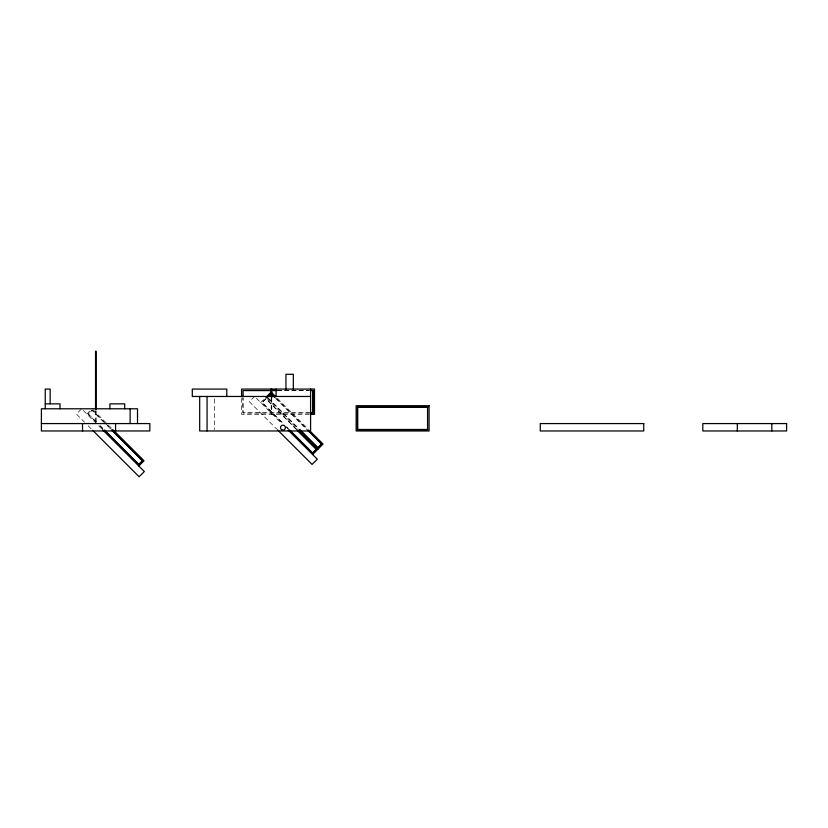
<?xml version="1.0" encoding="UTF-8"?>
<svg xmlns="http://www.w3.org/2000/svg" width="828" height="828" viewBox="0 0 828 828"><rect width="100%" height="100%" fill="white"/><g stroke="black" fill="none" stroke-linecap="round" stroke-linejoin="round"><path stroke-width="0.62" stroke-dasharray="4.14 3.1" d="M86.837 414.021L92.063 408.784M254.569 396.467L249.342 401.694L276.614 428.966M260.654 402.563L265.084 398.133M277.401 390.361L309.372 390.361M277.401 390.588L309.175 390.588M310.448 412.82L243.09 412.82L243.09 397.999M309.372 413.048L242.863 413.048L242.863 397.926M309.382 414.331L241.579 414.331L241.579 397.916M277.494 398.485L308.482 429.473M276.542 398.796L307.323 429.577M275.61 398.185L307.095 429.66M268.365 398.227L298.949 428.811M268.055 398.237L298.825 429.018M266.802 398.247L297.79 429.235M296.662 429.37L265.891 398.589L261.917 402.563L282.741 423.377M296.465 429.494L265.891 398.91L262.238 402.563L282.928 423.243M286.529 426.844L288.32 428.645M286.364 427L288.165 428.811M256.38 398.289L281.841 423.739M92.974 409.694L112.111 428.842M104.732 422.725L92.063 410.046L88.099 414.021L96.245 422.166M105.642 423.625L111.076 429.059M103.759 422.063L92.063 410.367L88.42 414.021L96.514 422.114M107.35 425.664L110.952 429.256M100.105 425.706L102.807 428.407M99.867 425.778L102.579 428.5M101.606 428.79L81.61 408.784L76.383 414.021L84.559 422.197M88.203 425.84L91.836 429.473M271.77 398.309L271.77 414.331M271.149 397.916L271.149 414.331M214.473 399.024L214.473 429.691M96.162 410.667L96.162 422.332M95.541 410.667L95.541 422.332"/><path stroke-width="1.24" d="M138.783 465.967L144.01 460.741L113.022 429.753M265.891 397.336L271.118 392.099L275.672 396.664M267.144 397.336L271.118 393.362L274.73 396.985M267.465 397.336L271.118 393.683L274.71 397.285M312.611 454.51L323.065 444.056L309.393 430.384M271.77 389.688L275.776 389.688M276.138 390.588L243.09 390.588L243.09 396.757M310.448 390.588L312.984 390.588L312.984 412.82L310.448 412.82M310.583 396.467L192.293 396.467L192.293 389.077L226.789 389.077L226.789 396.467M45.24 403.857L60.03 403.857L60.03 408.784M427.797 406.993L357.448 406.993L357.448 429.68L427.797 429.68M310.655 413.048L313.212 413.048L313.212 390.361M310.666 414.331L314.495 414.331L314.495 389.077L241.579 389.077L241.579 396.653M41.4 423.574L149.837 423.574L149.837 430.964L41.4 430.964L41.4 408.784L137.51 408.784L137.51 423.574M308.223 430.477L321.802 444.056L317.838 448.02L299.736 429.918M307.995 430.56L321.481 444.056L317.838 447.7L299.85 429.711M298.701 430.146L317.838 449.283M297.562 430.27L316.575 449.283L312.611 453.247L289.075 429.711M297.366 430.394L316.255 449.283L312.611 452.926L290.121 430.446M288.206 430.105L317.3 459.198L312.073 464.425L277.525 429.877M111.977 429.96L142.758 460.741L138.783 464.705L104.39 430.312M111.852 430.156L142.437 460.741L138.783 464.384L104.607 430.208M102.517 429.701L144.341 471.525L139.114 476.752L92.746 430.384M771.81 423.574L771.81 430.964M737.313 423.574L737.313 430.964M310.583 389.077L310.583 430.964L199.683 430.964L199.683 396.467M293.329 389.077L293.329 374.287L285.939 374.287L285.939 389.688M276.086 389.077L276.086 396.467M271.77 389.077L271.77 397.585M271.149 389.077L271.149 396.778M207.072 396.467L207.072 430.964M130.12 408.784L130.12 423.574M124.697 408.784L124.697 403.857L109.907 403.857L109.907 408.784M115.578 423.574L115.578 430.964M96.162 351.248L96.162 409.581M95.541 351.248L95.541 409.581M82.521 423.574L82.521 430.964M50.166 403.857L50.166 389.077L45.24 389.077L45.24 408.784M429.08 405.71L356.154 405.71L356.154 430.964L429.08 430.964L429.08 405.71M427.569 407.221L357.675 407.221L357.675 429.453L427.569 429.453L427.569 407.221M643.76 423.574L540.249 423.574L540.249 430.964L643.76 430.964L643.76 423.574M786.6 423.574L702.806 423.574L702.806 430.964L786.6 430.964L786.6 423.574M281.727 429.773A2.463 2.463 0 0 0 285.422 427.641A2.463 2.463 0 0 0 281.727 425.509A2.463 2.463 0 0 0 281.727 429.773"/></g></svg>
